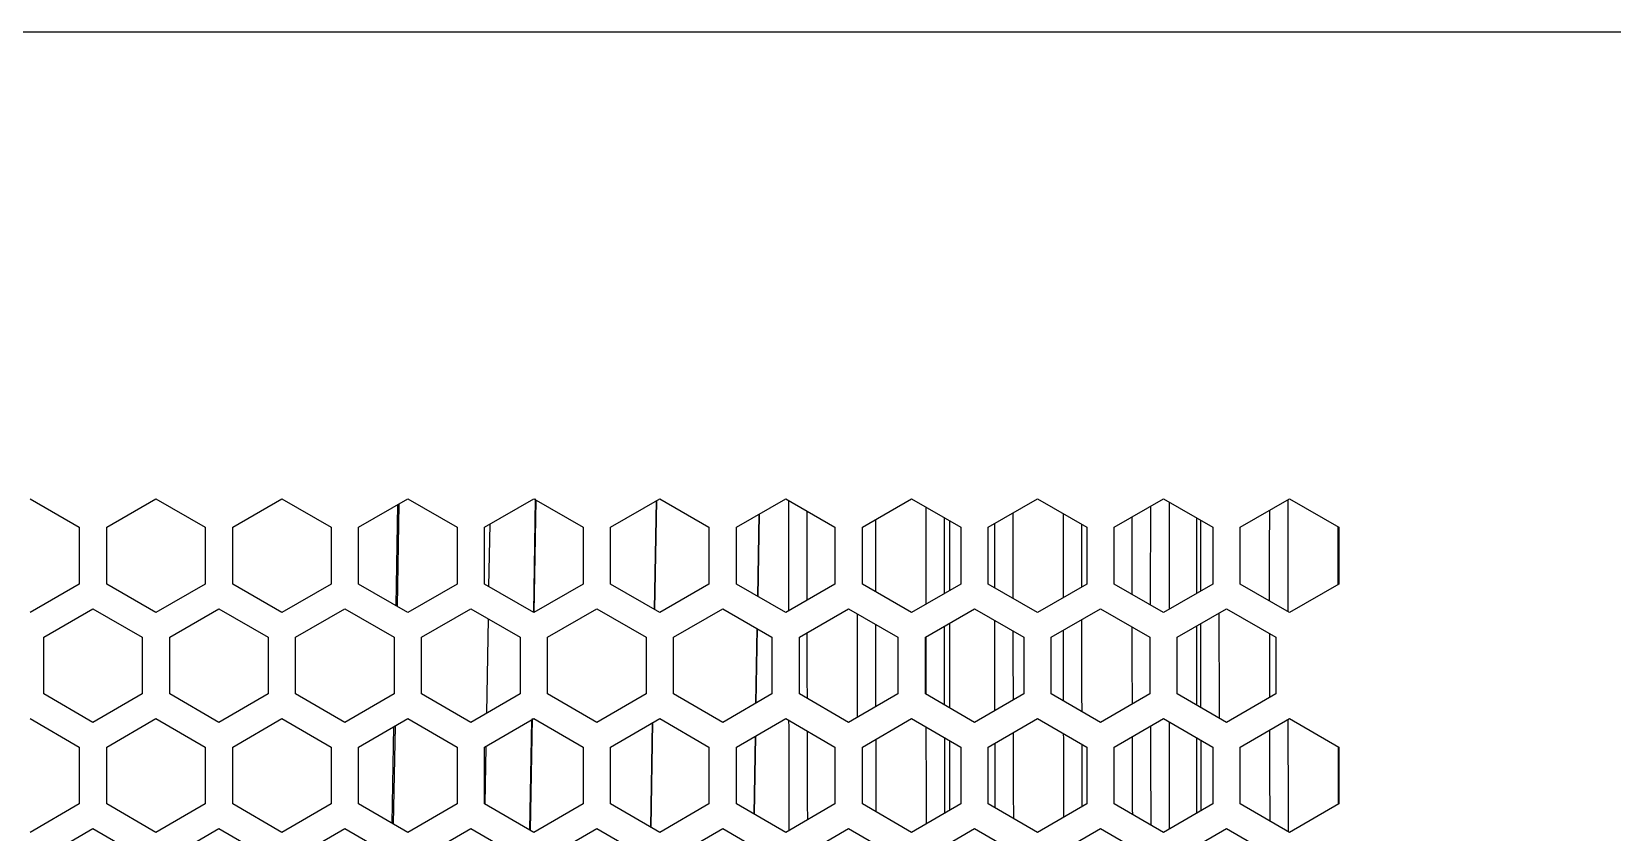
# Model space of a CAD drawing. Header units: millimetres. Extents: x 10297564 to 11610295, y -9287743 to -8409454.
# Drawn here: x 10497871 to 10499256, y -9078420 to -9077718 of the extents above; entities that cross this region are included whole.
import ezdxf

# ---------------------------------------------------------------- set-up
doc = ezdxf.new("R2010")
doc.units = ezdxf.units.MM
doc.header["$LTSCALE"] = 100
doc.layers.add('-0', color=7, linetype='Continuous')

# ---------------------------------------------------------------- blocks, each defined once
blk = doc.blocks.new('인버터 외형도')
at = {"layer": '-0', "linetype": 'Continuous'}
for p, q in [((86344.2, 52854.8), (98084.1, 52854.8)), ((96546.6, 52547.8), (96579, 52529.2)), ((96597.1, 52529.2), (96629.4, 52547.8)), ((96629.4, 52547.8), (96661.8, 52529.2)), ((96679.8, 52529.2), (96712.2, 52547.8)), ((96712.2, 52547.8), (96744.5, 52529.2)), ((96762.6, 52529.2), (96795, 52547.8)), ((96787.2, 52477.6), (96788.3, 52544)), ((96789, 52544.4), (96787.8, 52477.2)), ((96795, 52547.8), (96827.3, 52529.2)), ((96845.4, 52529.2), (96877.7, 52547.8)), ((96878.7, 52547.8), (96877.4, 52473.1)), ((96877.7, 52547.8), (96910.1, 52529.2)), ((96878, 52473.1), (96879.3, 52546.9)), ((96928.1, 52529.2), (96960.5, 52547.8)), ((96958.4, 52546.6), (96957.1, 52475.1)), ((96957.1, 52475.1), (96958.4, 52546.6)), ((96960.5, 52547.8), (96992.8, 52529.2)), ((97010.9, 52529.2), (97043.3, 52547.8)), ((97043.3, 52547.8), (97075.6, 52529.2)), ((97093.7, 52529.2), (97126, 52547.8)), ((97126, 52547.8), (97158.4, 52529.2)), ((97176.4, 52529.2), (97208.8, 52547.8)), ((97208.8, 52547.8), (97241.2, 52529.2)), ((97259.2, 52529.2), (97291.6, 52547.8)), ((97291.6, 52547.8), (97323.9, 52529.2)), ((97295.2, 52545.7), (97295.2, 52475.2)), ((97342, 52529.2), (97374.3, 52547.8)), ((97374.3, 52547.8), (97406.7, 52529.2)), ((96579, 52529.2), (96579, 52491.8)), ((96597.1, 52491.8), (96597.1, 52529.2)), ((96661.8, 52529.2), (96661.8, 52491.8)), ((96679.8, 52491.8), (96679.8, 52529.2)), ((96744.5, 52529.2), (96744.5, 52491.8)), ((96762.6, 52491.8), (96762.6, 52529.2)), ((96827.3, 52529.2), (96827.3, 52491.8)), ((96845.4, 52491.8), (96845.4, 52529.2)), ((96848.2, 52490.1), (96849, 52531.2)), ((96910.1, 52529.2), (96910.1, 52491.8)), ((96928.1, 52491.8), (96928.1, 52529.2)), ((96992.8, 52529.2), (96992.8, 52491.8)), ((97010.9, 52491.8), (97010.9, 52529.2)), ((97025.9, 52537.8), (97025, 52483.7)), ((97025, 52483.7), (97025.9, 52537.8)), ((97075.6, 52529.2), (97075.6, 52491.8)), ((97093.7, 52491.8), (97093.7, 52529.2)), ((97150.9, 52533.5), (97150.9, 52487.4)), ((97158.4, 52529.2), (97158.4, 52491.8)), ((97176.4, 52491.8), (97176.4, 52529.2)), ((97241.2, 52529.2), (97241.2, 52491.8)), ((97259.2, 52491.8), (97259.2, 52529.2)), ((97313.3, 52535.3), (97313.3, 52485.7)), ((97323.9, 52529.2), (97323.9, 52491.8)), ((97342, 52491.8), (97342, 52529.2)), ((97406.7, 52529.2), (97406.7, 52491.8)), ((96579, 52491.8), (96546.6, 52473.1)), ((96629.4, 52473.1), (96597.1, 52491.8)), ((96661.8, 52491.8), (96629.4, 52473.1)), ((96712.2, 52473.1), (96679.8, 52491.8)), ((96744.5, 52491.8), (96712.2, 52473.1)), ((96795, 52473.1), (96762.6, 52491.8)), ((96827.3, 52491.8), (96795, 52473.1)), ((96877.7, 52473.1), (96845.4, 52491.8)), ((96910.1, 52491.8), (96877.7, 52473.1)), ((96960.5, 52473.1), (96928.1, 52491.8)), ((96992.8, 52491.8), (96960.5, 52473.1)), ((97043.3, 52473.1), (97010.9, 52491.8)), ((97075.6, 52491.8), (97043.3, 52473.1)), ((97126, 52473.1), (97093.7, 52491.8)), ((97158.4, 52491.8), (97126, 52473.1)), ((97208.8, 52473.1), (97176.4, 52491.8)), ((97241.2, 52491.8), (97208.8, 52473.1)), ((97291.6, 52473.1), (97259.2, 52491.8)), ((97323.9, 52491.8), (97291.6, 52473.1)), ((97374.3, 52473.1), (97342, 52491.8)), ((97406.7, 52491.8), (97374.3, 52473.1)), ((96555.7, 52456.9), (96588, 52475.6)), ((96588, 52475.6), (96620.4, 52456.9)), ((96638.4, 52456.9), (96670.8, 52475.6)), ((96670.8, 52475.6), (96703.2, 52456.9)), ((96721.2, 52456.9), (96753.6, 52475.6)), ((96753.6, 52475.6), (96785.9, 52456.9)), ((96804, 52456.9), (96836.3, 52475.6)), ((96836.3, 52475.6), (96868.7, 52456.9)), ((96886.8, 52456.9), (96919.1, 52475.6)), ((96919.1, 52475.6), (96951.5, 52456.9)), ((96969.5, 52456.9), (97001.9, 52475.6)), ((97001.9, 52475.6), (97034.2, 52456.9)), ((97052.3, 52456.9), (97084.6, 52475.6)), ((97084.6, 52475.6), (97117, 52456.9)), ((97135.1, 52456.9), (97167.4, 52475.6)), ((97167.4, 52475.6), (97199.8, 52456.9)), ((97217.8, 52456.9), (97250.2, 52475.6)), ((97250.2, 52475.6), (97282.5, 52456.9)), ((97300.6, 52456.9), (97333, 52475.6)), ((97333, 52475.6), (97365.3, 52456.9)), ((96846.8, 52406.9), (96847.9, 52468.9)), ((97150.9, 52466), (97150.9, 52410.4)), ((96555.7, 52419.6), (96555.7, 52456.9)), ((96620.4, 52456.9), (96620.4, 52419.6)), ((96638.4, 52419.6), (96638.4, 52456.9)), ((96703.2, 52456.9), (96703.2, 52419.6)), ((96721.2, 52419.6), (96721.2, 52456.9)), ((96785.9, 52456.9), (96785.9, 52419.6)), ((96804, 52419.6), (96804, 52456.9)), ((96868.7, 52456.9), (96868.7, 52419.6)), ((96886.8, 52419.6), (96886.8, 52456.9)), ((96951.5, 52456.9), (96951.5, 52419.6)), ((96969.5, 52419.6), (96969.5, 52456.9)), ((97024.6, 52462.5), (97023.7, 52413.5)), ((97023.7, 52413.5), (97024.6, 52462.5)), ((97034.2, 52456.9), (97034.2, 52419.6)), ((97052.3, 52419.6), (97052.3, 52456.9)), ((97117, 52456.9), (97117, 52419.6)), ((97135.1, 52419.6), (97135.1, 52456.9)), ((97199.8, 52456.9), (97199.8, 52419.6)), ((97217.8, 52419.6), (97217.8, 52456.9)), ((97282.5, 52456.9), (97282.5, 52419.6)), ((97300.6, 52419.6), (97300.6, 52456.9)), ((97313.3, 52464.3), (97313.3, 52412.2)), ((97365.3, 52456.9), (97365.3, 52419.6)), ((96588, 52400.9), (96555.7, 52419.6)), ((96620.4, 52419.6), (96588, 52400.9)), ((96670.8, 52400.9), (96638.4, 52419.6)), ((96703.2, 52419.6), (96670.8, 52400.9)), ((96753.6, 52400.9), (96721.2, 52419.6)), ((96785.9, 52419.6), (96753.6, 52400.9)), ((96836.3, 52400.9), (96804, 52419.6)), ((96868.7, 52419.6), (96836.3, 52400.9)), ((96919.1, 52400.9), (96886.8, 52419.6)), ((96951.5, 52419.6), (96919.1, 52400.9)), ((97001.9, 52400.9), (96969.5, 52419.6)), ((97034.2, 52419.6), (97001.9, 52400.9)), ((97084.6, 52400.9), (97052.3, 52419.6)), ((97117, 52419.6), (97084.6, 52400.9)), ((97167.4, 52400.9), (97135.1, 52419.6)), ((97199.8, 52419.6), (97167.4, 52400.9)), ((97250.2, 52400.9), (97217.8, 52419.6)), ((97282.5, 52419.6), (97250.2, 52400.9)), ((97333, 52400.9), (97300.6, 52419.6)), ((97365.3, 52419.6), (97333, 52400.9)), ((96546.6, 52403.4), (96579, 52384.7)), ((96597.1, 52384.7), (96629.4, 52403.4)), ((96629.4, 52403.4), (96661.8, 52384.7)), ((96679.8, 52384.7), (96712.2, 52403.4)), ((96712.2, 52403.4), (96744.5, 52384.7)), ((96762.6, 52384.7), (96795, 52403.4)), ((96795, 52403.4), (96827.3, 52384.7)), ((96845.4, 52384.7), (96877.7, 52403.4)), ((96875.5, 52329.9), (96876.8, 52403.4)), ((96877.7, 52403.4), (96910.1, 52384.7)), ((96928.1, 52384.7), (96960.5, 52403.4)), ((96960.5, 52403.4), (96992.8, 52384.7)), ((97010.9, 52384.7), (97043.3, 52403.4)), ((97043.3, 52403.4), (97075.6, 52384.7)), ((97093.7, 52384.7), (97126, 52403.4)), ((97126, 52403.4), (97158.4, 52384.7)), ((97176.4, 52384.7), (97208.8, 52403.4)), ((97208.8, 52403.4), (97241.2, 52384.7)), ((97259.2, 52384.7), (97291.6, 52403.4)), ((97291.6, 52403.4), (97323.9, 52384.7)), ((97342, 52384.7), (97374.3, 52403.4)), ((97374.3, 52403.4), (97406.7, 52384.7)), ((96784.7, 52334.6), (96785.8, 52398.1)), ((96786.5, 52398.5), (96785.3, 52334.2)), ((96876.1, 52402.4), (96874.9, 52330.3)), ((96955.8, 52400.7), (96954.6, 52332)), ((96954.6, 52332), (96955.8, 52400.7)), ((97295.2, 52401.3), (97295.2, 52330.7)), ((96579, 52384.7), (96579, 52347.3)), ((96597.1, 52347.3), (96597.1, 52384.7)), ((96661.8, 52384.7), (96661.8, 52347.3)), ((96679.8, 52347.3), (96679.8, 52384.7)), ((96744.5, 52384.7), (96744.5, 52347.3)), ((96762.6, 52347.3), (96762.6, 52384.7)), ((96827.3, 52384.7), (96827.3, 52347.3)), ((96845.4, 52347.3), (96845.4, 52384.7)), ((96845.8, 52347.3), (96846.4, 52384.7)), ((96910.1, 52384.7), (96910.1, 52347.3)), ((96928.1, 52347.3), (96928.1, 52384.7)), ((96992.8, 52384.7), (96992.8, 52347.3)), ((97010.9, 52347.3), (97010.9, 52384.7)), ((97023.4, 52391.9), (97022.5, 52340.6)), ((97022.5, 52340.6), (97023.4, 52391.9)), ((97075.6, 52384.7), (97075.6, 52347.3)), ((97093.7, 52347.3), (97093.7, 52384.7)), ((97150.9, 52389), (97150.9, 52343)), ((97158.4, 52384.7), (97158.4, 52347.3)), ((97176.4, 52347.3), (97176.4, 52384.7)), ((97241.2, 52384.7), (97241.2, 52347.3)), ((97259.2, 52347.3), (97259.2, 52384.7)), ((97313.3, 52390.8), (97313.3, 52341.2)), ((97323.9, 52384.7), (97323.9, 52347.3)), ((97342, 52347.3), (97342, 52384.7)), ((97406.7, 52384.7), (97406.7, 52347.3)), ((96579, 52347.3), (96546.6, 52328.6)), ((96629.4, 52328.6), (96597.1, 52347.3)), ((96661.8, 52347.3), (96629.4, 52328.6)), ((96712.2, 52328.6), (96679.8, 52347.3)), ((96744.5, 52347.3), (96712.2, 52328.6)), ((96795, 52328.6), (96762.6, 52347.3)), ((96827.3, 52347.3), (96795, 52328.6)), ((96877.7, 52328.6), (96845.4, 52347.3)), ((96910.1, 52347.3), (96877.7, 52328.6)), ((96960.5, 52328.6), (96928.1, 52347.3)), ((96992.8, 52347.3), (96960.5, 52328.6)), ((97043.3, 52328.6), (97010.9, 52347.3)), ((97075.6, 52347.3), (97043.3, 52328.6)), ((97126, 52328.6), (97093.7, 52347.3)), ((97158.4, 52347.3), (97126, 52328.6)), ((97208.8, 52328.6), (97176.4, 52347.3)), ((97241.2, 52347.3), (97208.8, 52328.6)), ((97291.6, 52328.6), (97259.2, 52347.3)), ((97323.9, 52347.3), (97291.6, 52328.6)), ((97374.3, 52328.6), (97342, 52347.3)), ((97406.7, 52347.3), (97374.3, 52328.6)), ((96555.7, 52312.4), (96588, 52331.1)), ((96588, 52331.1), (96620.4, 52312.4)), ((96638.4, 52312.4), (96670.8, 52331.1)), ((96670.8, 52331.1), (96703.2, 52312.4)), ((96721.2, 52312.4), (96753.6, 52331.1)), ((96753.6, 52331.1), (96785.9, 52312.4)), ((96804, 52312.4), (96836.3, 52331.1)), ((96836.3, 52331.1), (96868.7, 52312.4)), ((96886.8, 52312.4), (96919.1, 52331.1)), ((96919.1, 52331.1), (96951.5, 52312.4)), ((96969.5, 52312.4), (97001.9, 52331.1)), ((97001.9, 52331.1), (97034.2, 52312.4)), ((97052.3, 52312.4), (97084.6, 52331.1)), ((97084.6, 52331.1), (97117, 52312.4)), ((97135.1, 52312.4), (97167.4, 52331.1)), ((97167.4, 52331.1), (97199.8, 52312.4)), ((97217.8, 52312.4), (97250.2, 52331.1)), ((97250.2, 52331.1), (97282.5, 52312.4)), ((97300.6, 52312.4), (97333, 52331.1)), ((97333, 52331.1), (97365.3, 52312.4))]:
    blk.add_line(p, q, dxfattribs=at)
for centre, radius, start, end in [((139182.3, 52494.5), 42137.2, 179.92919, 180.0275), ((139182.3, 52494.5), 42125.1, 179.93862, 180.01805), ((139272.5, 52494.5), 42137.2, 179.9351, 180.02159), ((139317.7, 52494.5), 42125.1, 179.94001, 180.01657), ((139362.8, 52494.5), 42137.2, 179.941, 180.01568), ((139408, 52494.5), 42125.1, 179.9341, 180.02248), ((139498.3, 52494.5), 42137.2, 179.93767, 180.01893), ((139498.3, 52494.5), 42125.1, 179.92819, 180.02839), ((139227.4, 52494.5), 42125.1, 179.94592, 180.01067), ((139272.5, 52494.5), 42125.1, 179.94453, 180.01214), ((139317.7, 52494.5), 42137.2, 179.94949, 180.00712), ((139362.8, 52494.5), 42125.1, 179.95043, 180.00623), ((139408, 52494.5), 42137.2, 179.94358, 180.01303), ((139453.1, 52494.5), 42137.2, 179.9469, 180.00977), ((139543.4, 52494.5), 42137.2, 179.95292, 180.00372), ((139227.4, 52494.5), 42137.2, 180.03031, 180.12282), ((139227.4, 52494.5), 42125.1, 180.03977, 180.1134), ((139317.7, 52494.5), 42137.2, 180.03622, 180.11691), ((139362.8, 52494.5), 42125.1, 180.03536, 180.11772), ((139453.1, 52494.5), 42137.2, 180.03889, 180.11415), ((139453.1, 52494.5), 42125.1, 180.02945, 180.12363), ((139182.3, 52494.5), 42125.1, 180.04718, 180.10591), ((139272.5, 52494.5), 42137.2, 180.05114, 180.10194), ((139272.5, 52494.5), 42125.1, 180.04127, 180.11182), ((139317.7, 52494.5), 42125.1, 180.04568, 180.10748), ((139362.8, 52494.5), 42137.2, 180.0448, 180.10824), ((139408, 52494.5), 42137.2, 180.04212, 180.111), ((139498.3, 52494.5), 42137.2, 180.04802, 180.10509), ((139498.3, 52494.5), 42125.1, 180.12479, 180.22506), ((139182.3, 52494.5), 42137.2, 180.12553, 180.22377), ((139182.3, 52494.5), 42125.1, 180.13501, 180.21441), ((139272.5, 52494.5), 42137.2, 180.13143, 180.21788), ((139317.7, 52494.5), 42125.1, 180.13662, 180.2132), ((139362.8, 52494.5), 42137.2, 180.13734, 180.212), ((139408, 52494.5), 42125.1, 180.1307, 180.21913), ((139498.3, 52494.5), 42137.2, 180.13421, 180.21551), ((139227.4, 52494.5), 42125.1, 180.14253, 180.20727), ((139272.5, 52494.5), 42125.1, 180.14092, 180.20853), ((139317.7, 52494.5), 42137.2, 180.14603, 180.20366), ((139362.8, 52494.5), 42125.1, 180.14682, 180.20264), ((139408, 52494.5), 42137.2, 180.14012, 180.20958), ((139453.1, 52494.5), 42137.2, 180.14324, 180.20611), ((139543.4, 52494.5), 42137.2, 180.14936, 180.20016)]:
    blk.add_arc(centre, radius, start, end, dxfattribs=at)

msp = doc.modelspace()

# ---------------------------------------------------------------- block references
at = {"xscale": 1.333333333333333, "yscale": 1.333333333333333, "zscale": 1.333333333333333}
msp.add_blockref('인버터 외형도', (10369140.6, -9148191), dxfattribs=at)

doc.saveas('drawing.dxf')
